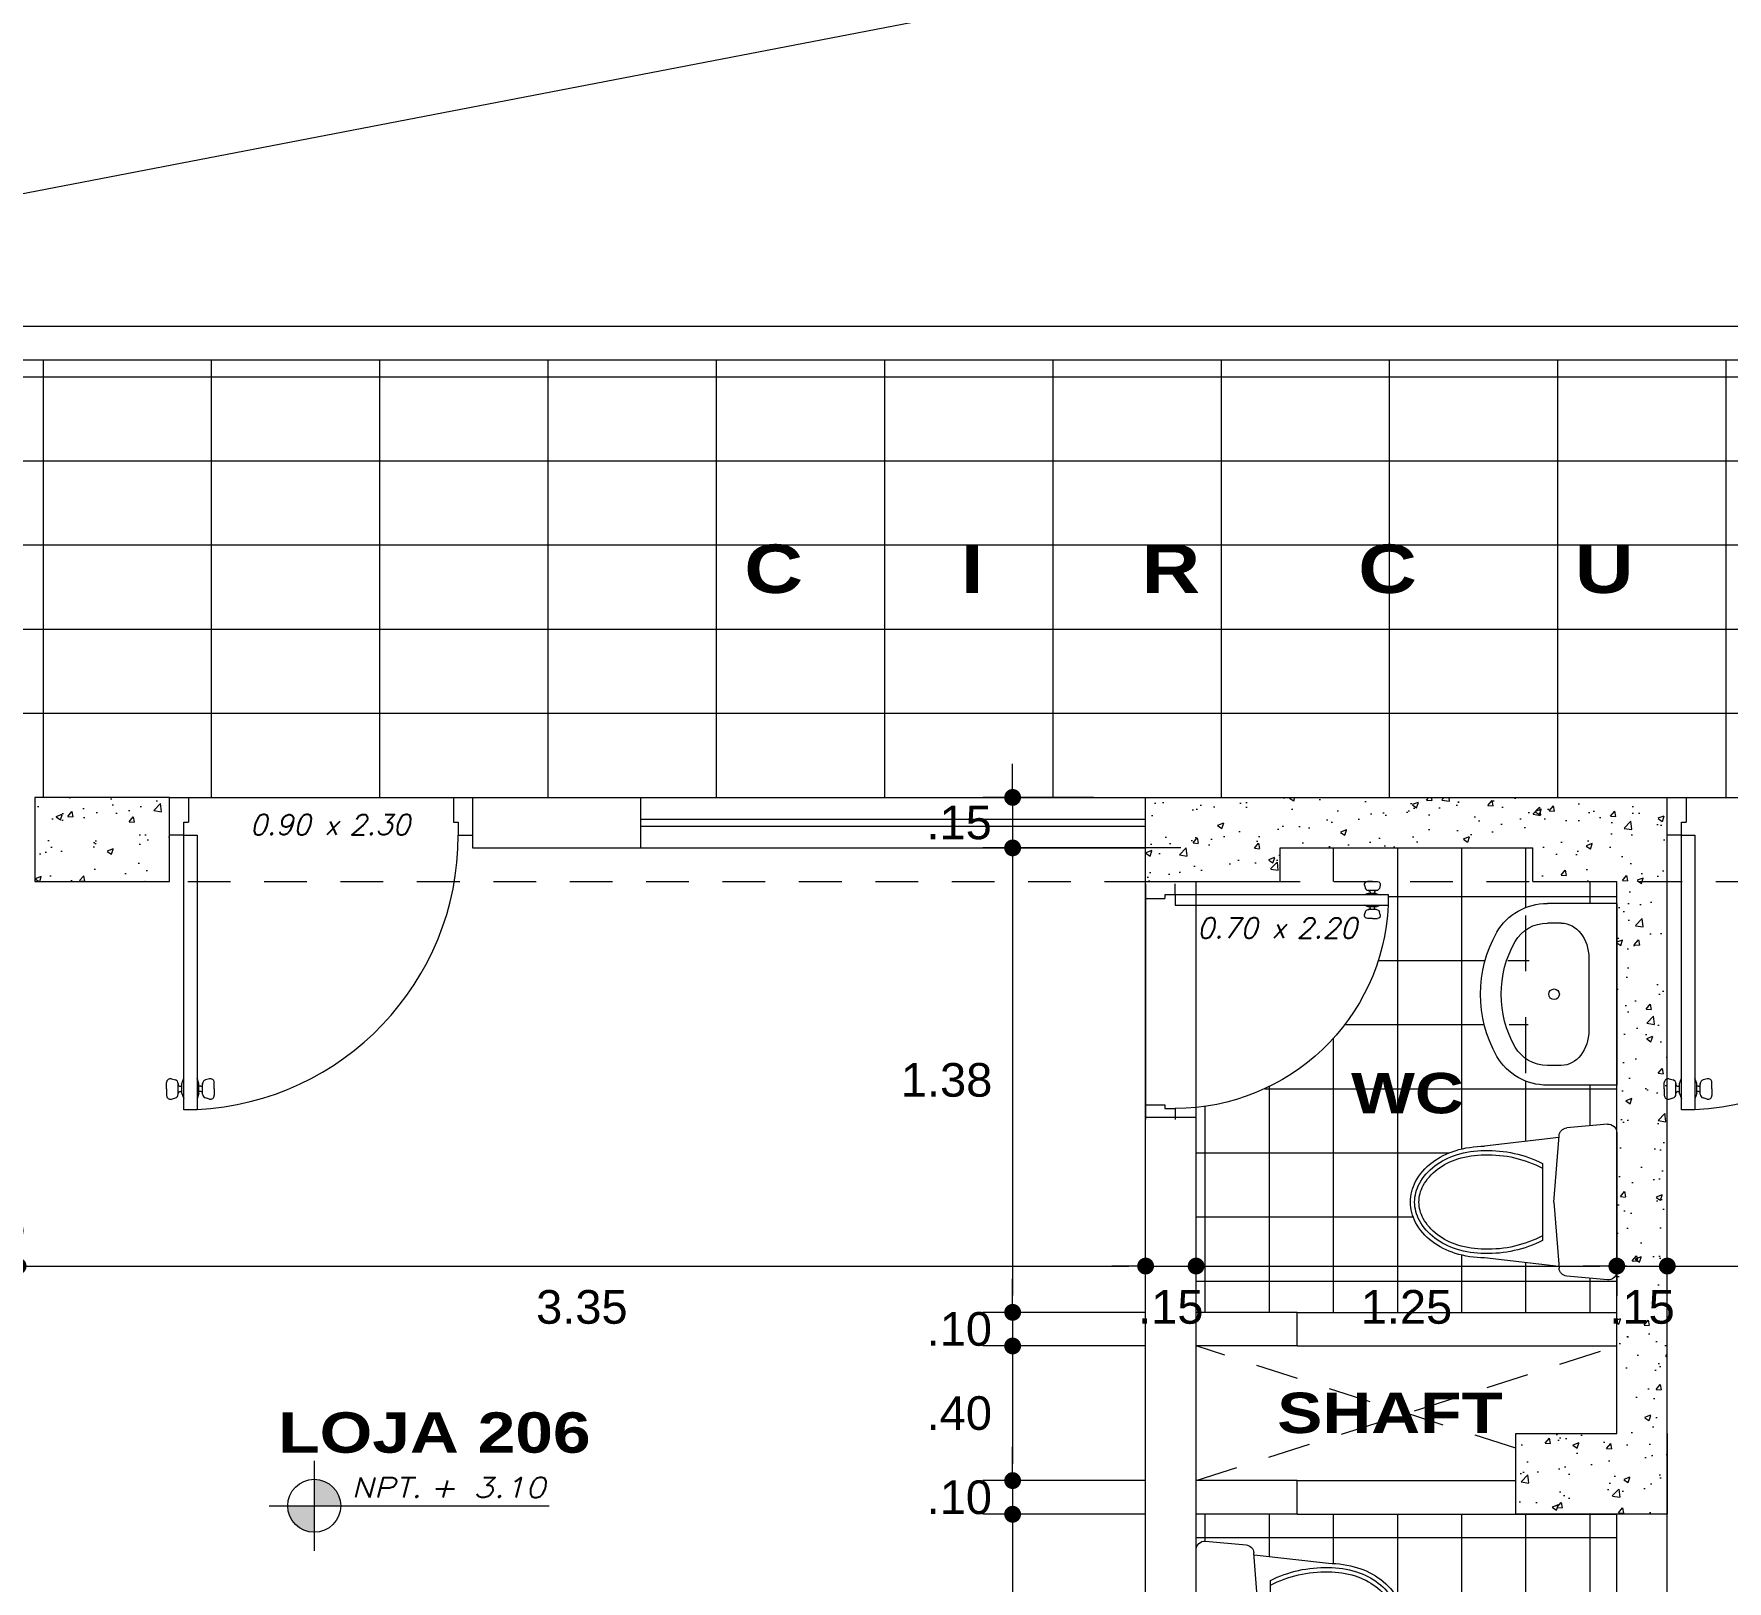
# Model space of a CAD drawing. Header units: millimetres. Extents: x 2178 to 2304, y 1220 to 1359.
# Drawn here: x 2196.04 to 2201.07, y 1285.69 to 1290.29 of the extents above; entities that cross this region are included whole.
import ezdxf
from ezdxf.enums import TextEntityAlignment as Align

# ---------------------------------------------------------------- set-up
doc = ezdxf.new("R2010")
doc.units = ezdxf.units.MM
doc.linetypes.add('HIDDEN', pattern=[9.524999999999999, 6.35, -3.175])
doc.layers.get('0').update_dxf_attribs({"lineweight": 0})
for name, color, linetype, lineweight in [('carpinteria', 12, 'Continuous', 5), ('COTAS', 40, 'Continuous', 20), ('Mobiliario', 52, 'Continuous', 5), ('pisos....', 8, 'Continuous', 5), ('PLUMA 1', 46, 'Continuous', 13), ('PLUMA 2', 94, 'Continuous', 15), ('PLUMA 7', 10, 'Continuous', 0), ('PLUMA4', 160, 'Continuous', 40), ('PROY', 13, 'HIDDEN', 13), ('TEXTO', 5, 'Continuous', 18), ('TEXTOS', 42, 'Continuous', 13)]:
    doc.layers.add(name, color=color, linetype=linetype, lineweight=lineweight)
doc.styles.add('ARIAL', font='arial.ttf')
doc.styles.add('ARIAL-N', font='arialbd.ttf')
doc.styles.add('SIMPLEX', font='simplex.shx', dxfattribs={"width": 1.2, "oblique": 15})
doc.dimstyles.new('RPM 50', dxfattribs={"dimtxt": 0.1, "dimasz": 0.05, "dimexe": 0.08849999999999973, "dimexo": 0.1535, "dimgap": 0.07099999999999997, "dimtad": 2, "dimtih": 1, "dimtoh": 1, "dimzin": 4, "dimdsep": 46, "dimtxsty": 'ARIAL', "dimblk": 'DOT', "dimcen": 0.4, "dimdle": 0.25, "dimclrd": 8, "dimclre": 8, "dimclrt": 9, "dimadec": 0, "dimazin": 0, "dimtfac": 1, "dimtix": 1, "dimtmove": 0, "dimatfit": 3, "dimldrblk": 'DOT', "dimfxl": 0, "dimlwd": 0, "dimlwe": 0, "dimarcsym": 0})
pattern_1 = [(0, (1020.136031399712, -473.2546719146419), (0, 0.1905), []), (90, (1020.136031399712, -473.2546719146419), (-0.1905, 1.166437552015814e-17), [])]

# ---------------------------------------------------------------- blocks, each defined once
blk = doc.blocks.new('N')
at = {"linetype": 'Continuous'}
h = blk.add_hatch(color=256, dxfattribs=at)
h.paths.add_polyline_path([(0, 0.1000000000000085), (0, 0), (0.1000000000000014, 0, 0.4142135623730981)])
h.paths.add_polyline_path([(-0.1000000000000014, 0, 0.4142135623730981), (0, -0.1000000000000085), (0, 0)])
for points in [[(0, 0.1700000000000017), (0, -0.1700000000000017)], [(-0.1700000000000017, 0), (0.8870854846603891, 0)]]:
    blk.add_lwpolyline(points)
blk.add_circle((0, 0), 0.1)
at = {"color": 64, "style": 'SIMPLEX', "oblique": 15, "width": 1.2}
blk.add_text('NPT.', height=0.075, dxfattribs=at).set_placement((0.1397908554024241, 0.03140925992012455))
at = {"color": 64, "style": 'SIMPLEX', "oblique": 15, "width": 1.062312430358449}
blk.add_attdef('NIV', text='', height=0.075, dxfattribs=at).set_placement((0.434891932751043, 0.03140925992012455), (0.8749927967566862, 0.03140925992012455), align=Align.FIT)
blk = doc.blocks.new('puerta de 0.80')
for p, q in [((0, 0.7578726278069325), (0, 0.8078726278070008)), ((0, 0.05787262780700075), (0, 0.8078726278070008)), ((0.1000000000000227, 0.770372627806978), (0.1000000000000227, 0.8078726278070008)), ((0.06500000000005457, 0.7578726278069325), (0.06500000000005457, 0.770372627806978)), ((0.06500000000005457, 0.770372627806978), (0.1000000000000227, 0.770372627806978)), ((0, 0.7578726278069325), (0.06500000000005457, 0.7578726278069325)), ((0.743372223558481, 0.1131570363396577), (0.7462233707656196, 0.1025164101029077)), ((0.7699992280930701, 0.1257452267906274), (0.753031481821381, 0.1257452267906274)), ((0.7820575276252839, 0.09510460055400927), (0.7558826290285197, 0.09510460055400927)), ((0.7558826290285197, 0.09510460055400927), (0.7579409285608563, 0.09510460055400927)), ((0.762940928560738, 0.09010460055401381), (0.762940928560738, 0.08545825626470105)), ((0.7699992280930701, 0.1257452267906274), (0.7869669743646455, 0.1257452267906274)), ((0.7770575276252885, 0.09010460055401381), (0.7770575276252885, 0.08545825626470105)), ((0.7841158271576205, 0.09510460055400927), (0.7820575276252839, 0.09510460055400927)), ((0.7966262326275455, 0.1131570363396577), (0.7937750854204069, 0.1025164101029077)), ((0, 0.007872627806932542), (0, 0.05787262780700075)), ((0, 0.05787262780700075), (0.06500000000005457, 0.05787262780700075)), ((0.06500000000005457, 0.04537262780695528), (0.06500000000005457, 0.05787262780700075)), ((0.1000000000000227, 0.04537262780695528), (0.06500000000005457, 0.04537262780695528)), ((0.1000000000000227, 0.08037262780703713), (0.8250000000000455, 0.08037262780703713)), ((0.1000000000000227, 0.04537262780695528), (0.1000000000000227, 0.08037262780703713)), ((0.8250000000000455, 0.04537262780695528), (0.1000000000000227, 0.04537262780695528)), ((0.1000000000000227, 0.04537262780695528), (0.1000000000000227, 0.007872627806932542)), ((0.7820575276252839, 0.08545825626470105), (0.7558826290285197, 0.08545825626470105)), ((0.8250000000000455, 0.04537262780695528), (0.7720000000000482, 0.04537262780695528)), ((0.8250000000000455, 0.08037262780703713), (0.8250000000000455, 0.04537262780695528)), ((0.743372223558481, 0.01258821927433473), (0.7462233707656196, 0.02322884551108473)), ((0.7699992280930701, 2.882325134123676e-08), (0.753031481821381, 2.882325134123676e-08)), ((0.7820575276252839, 0.04028699934929136), (0.7558826290285197, 0.04028699934929136)), ((0.7820575276252839, 0.03064065505998315), (0.7558826290285197, 0.03064065505998315)), ((0.7558826290285197, 0.03064065505998315), (0.7579409285608563, 0.03064065505998315)), ((0.762940928560738, 0.0356406550599786), (0.762940928560738, 0.04028699934929136)), ((0.7699992280930701, 2.882325134123676e-08), (0.7869669743646455, 2.882325134123676e-08)), ((0.7770575276252885, 0.0356406550599786), (0.7770575276252885, 0.04028699934929136)), ((0.7841158271576205, 0.03064065505998315), (0.7820575276252839, 0.03064065505998315)), ((0.7966262326275455, 0.01258821927433473), (0.7937750854204069, 0.02322884551108473))]:
    blk.add_line(p, q)
at = {"linetype": 'Continuous', "lineweight": 0}
for p, q in [((0.7558826290285197, 0.08545825626470105), (0.7419099796773025, 0.08037262780692345)), ((0.7558826290285197, 0.04028699934929136), (0.7419099796773025, 0.04537262780695528)), ((0.7820575276252839, 0.08545825626470105), (0.796030176976501, 0.08037262780692345)), ((0.7820575276252839, 0.04028699934929136), (0.796030176976501, 0.04537262780695528))]:
    blk.add_line(p, q, dxfattribs=at)
for centre, radius, start, end in [((0.1000000000000227, 0.04537262780695528), 0.725, 2.767078666097358, 90), ((0.753031481821381, 0.1157452267906365), 0.01, 90, 195.0000000000087), ((0.7558826290285197, 0.1051046005540002), 0.01, 195.0000000001698, 270), ((0.7579409285607426, 0.09010460055401381), 0.005, 0, 90), ((0.7820575276252839, 0.09010460055401381), 0.005, 90, 180), ((0.7841158271575068, 0.1051046005540002), 0.01, 270, 344.9999999998302), ((0.7869669743646455, 0.1157452267906365), 0.01, 344.9999999999912, 90), ((0.753031481821381, 0.01000002882324225), 0.01, 164.9999999999913, 270), ((0.7558826290285197, 0.02064065505999224), 0.01, 90, 164.9999999998302), ((0.7579409285607426, 0.0356406550599786), 0.005, 270, 0), ((0.7820575276252839, 0.0356406550599786), 0.005, 180, 270), ((0.7841158271575068, 0.02064065505999224), 0.01, 15.00000000016984, 90), ((0.7869669743646455, 0.01000002882324225), 0.01, 270, 15.00000000000872)]:
    blk.add_arc(centre, radius, start, end)
blk = doc.blocks.new('P')
at = {"style": 'SIMPLEX', "oblique": 15}
blk.add_text('x', height=0.06, dxfattribs=at).set_placement((-0.01697368369676155, 0.0255492955629677))
blk.add_attdef('L', text='', height=0.06, dxfattribs=at).set_placement((-0.057659880294743, 0.02554929556297481), align=Align.RIGHT)
blk.add_attdef('H', (0.05806964743619147, 0.02554929556297481), '', height=0.06, dxfattribs=at)
blk = doc.blocks.new('A$C17BD6781')
at = {"layer": 'Mobiliario', "linetype": 'Continuous'}
for p, q in [((0.0470258381902795, 0.2024778968581415), (0.07702583819028064, 0.4624778968581325)), ((0.4970258381902681, 0.2024778968581415), (0.467025838190267, 0.4624778968581325)), ((0.1371245447934086, 0.2600000207519599), (0.406927131587139, 0.2600000207519599)), ((0.2720258381902738, 0.2200000207519395), (0.04046188830088226, 0.2019667219995256)), ((0.2720258381902738, 0.2200000207519395), (0.5035897880796654, 0.2019667219995256)), ((2.658856601556181e-08, 0.03271609313324575), (0.01291432294007677, 0.1747733529997788)), ((0.5440516497919816, 0.03271609313324575), (0.5311373534404709, 0.1747733529997788)), ((0.0298768227825974, 2.075196903206233e-08), (0.5141748535979502, 2.075196903206233e-08))]:
    blk.add_line(p, q, dxfattribs=at)
for points in [[(0.467025838190267, 0.4624778968581325, 0.07568148098942781), (0.4514763274974598, 0.564619449634364, 0.08594715031423093), (0.409911660521658, 0.6457161817953931, 0.1060218382171382), (0.3436150782673906, 0.7032144903049868, 0.1264657149685374), (0.2720258381902738, 0.7216159645624032, 0.1264657149685252), (0.2004365981131571, 0.7032144903049868, 0.1060218382171112), (0.1341400158588897, 0.6457161817953931, 0.08594715031425326), (0.09257534888308783, 0.564619449634364, 0.07568148098944026), (0.07702583819028064, 0.4624778968581325, 0.07568148098943636)], [(0.4520258381902806, 0.4624778968581325, 0.0756814809893859), (0.4371558434836231, 0.5601558482174767, 0.08594715031428633), (0.3979260275471859, 0.6366970575473658, 0.1060218382171535), (0.3363817185640983, 0.6900737708649274, 0.1264657149685132), (0.2720258381902738, 0.7066159645624168, 0.1264657149686313), (0.2076699578163925, 0.6900737708648705, 0.1060218382170392), (0.1461256488333618, 0.6366970575473658, 0.08594715031415015), (0.1068958328969813, 0.5601558482175903, 0.07568148098951734), (0.092025838190267, 0.4624778968581325, 0.07568148098951734)], [(0.4370258381902659, 0.4624778968581325, 0.07568148098938046), (0.422835359469758, 0.5556922468005894, 0.08594715031429338), (0.3859403945727138, 0.6276779332993385, 0.1060218382171472), (0.3291483588608344, 0.6769330514248111, 0.1264657149685263), (0.2720258381902738, 0.6916159645624305, 0.1264657149686292), (0.2149033175196564, 0.6769330514248111, 0.1060218382170225), (0.1581112818078338, 0.6276779332993385, 0.08594715031417827), (0.1212163169108464, 0.5556922468007031, 0.07568148098950629), (0.1070258381902818, 0.4624778968581325, 0.07568148098950629)]]:
    blk.add_lwpolyline(points, format="xyb", dxfattribs=at)
for centre, radius, start, end in [((0.5137349313203856, 0.4501454030077241), 0.4218893808016409, 178.3249151335759, 206.7885795011672), ((0.5137349313203856, 0.4501454030077241), 0.4068893808016409, 178.3249151335759, 207.8601275501853), ((0.03031674506016202, 0.4501454030077241), 0.4068893808016409, 332.1398724498131, 1.675084866424104), ((0.03031674506016202, 0.4501454030077241), 0.4218893808016409, 333.2114204988328, 1.675084866424104), ((0.04279111913410816, 0.1720572806184748), 0.03, 94.45298473469602, 174.8055710922652), ((0.5012605572464395, 0.1720572806184748), 0.03, 5.194428907734862, 85.54701526530398), ((0.0298768227825974, 0.03000002075194175), 0.03, 174.8055710922652, 270), ((0.5141748535979502, 0.03000002075194175), 0.03, 270, 5.194428907734862)]:
    blk.add_arc(centre, radius, start, end, dxfattribs=at)
blk = doc.blocks.new('LAVATORIO')
at = {"layer": 'PLUMA 1', "linetype": 'Continuous', "lineweight": 20}
for p, q in [((-0.2999934783219942, 0.2071363636785648), (-0.2999934783219942, -0.02195454545901754)), ((-0.2999934783219942, 0.2071363636785648), (0.2999934783219942, 0.2071363636785648)), ((0.2999934783219942, 0.2071363636785648), (0.2999934783219942, -0.02195454545901754)), ((-0.1188260869807323, 0.1148181818415779), (0.1188260869807323, 0.1148181818415779)), ((-0.234782608743501, 0.02386363636850319), (-0.234782608743501, -0.02195454545901754)), ((0.234782608743501, 0.02386363636850319), (0.234782608743501, -0.02195454545901754))]:
    blk.add_line(p, q, dxfattribs=at)
blk.add_circle((0, 0), 0.01750000000356522, dxfattribs=at)
at = {"layer": 'PLUMA 1', "linetype": 'Continuous', "lineweight": 20, "extrusion": (0, 0, -1)}
for centre, major_axis, ratio, start_param, end_param in [((-0.1188260869807323, 0.02386363636850319), (0.1159565217627687, 2.11200665065676e-14), 0.7846746081733931, 3.141592653590338, 4.712388980384833), ((0.1188260869807323, 0.02386363636850319), (-0.1159565217627687, 9.952126509930016e-14), 0.7846746081733929, 1.570796326794223, 3.1415926535887), ((-0.1188521754517069, -0.02195454545901754), (2.795176774598603e-13, 0.1893818215381344), 0.9565217391304283, 3.638567482427635, 4.712388980383277), ((-0.1188521754517069, -0.02195454545901754), (-1.25662522260505e-12, 0.1212000033427651), 0.9565217391302343, 3.638567482442401, 4.712388980394607), ((0.1188521754517069, -0.02195454545901754), (1.256475748923904e-12, 0.1212000033427651), 0.9565217391302343, 1.57079632678498, 2.644617824737187), ((0.1188521754517069, -0.02195454545901754), (-2.791350386132135e-13, 0.1893818215381344), 0.9565217391304283, 1.570796326796306, 2.64461782475195), ((0, 0.2071363636785648), (-2.207522384136759e-16, 0.3818181859691521), 0.9565217391303741, 2.64461781258921, 3.638567494590378), ((0, 0.2071363636785648), (1.873049312265182e-16, 0.4500000041648561), 0.9565217391303545, 2.644617814432515, 3.638567492747071)]:
    blk.add_ellipse(centre, major_axis=major_axis, ratio=ratio, start_param=start_param, end_param=end_param, dxfattribs=at)
blk = doc.blocks.new('_DOT')
at = {"color": 0, "linetype": 'ByBlock'}
blk.add_line((-0.5, 0), (-1, 0), dxfattribs=at)
at = {"color": 0, "linetype": 'ByBlock', "const_width": 0.5}
blk.add_lwpolyline([(-0.25, 0, 1), (0.25, 0, 1)], format="xyb", close=True, dxfattribs=at)
blk = doc.blocks.new('*D309')
at = {"color": 8, "lineweight": 0}
for p, q in [((2198.94912423479, 1288.071513211599), (2198.94912423479, 1288.121513211599)), ((2199.190748934217, 1288.021513211599), (2198.860624234791, 1288.021513211599)), ((2198.94912423479, 1288.021513211599), (2198.94912423479, 1287.871513211599)), ((2199.44912423479, 1287.871513211599), (2198.860624234791, 1287.871513211599)), ((2198.94912423479, 1287.821513211599), (2198.94912423479, 1287.771513211599))]:
    blk.add_line(p, q, dxfattribs=at)
at = {"layer": 'Defpoints', "color": 0}
for p in [(2199.344248934217, 1288.021513211599), (2198.94912423479, 1287.871513211599), (2199.744248934217, 1287.871513211599)]:
    blk.add_point(p, dxfattribs=at)
at = {"color": 8, "lineweight": 0, "xscale": 0.05, "yscale": 0.05, "zscale": 0.05}
for p, rotation in [((2198.94912423479, 1288.021513211599), 270), ((2198.94912423479, 1287.871513211599), 90)]:
    blk.add_blockref('_DOT', p, dxfattribs=dict(at, rotation=rotation))
at = {"color": 9, "insert": (2198.790163798228, 1287.946513211598), "char_height": 0.1, "attachment_point": 5, "style": 'ARIAL'}
blk.add_mtext('.15', dxfattribs=at)
blk = doc.blocks.new('*D310')
at = {"color": 8, "lineweight": 0}
for p, q in [((2199.44912423479, 1287.871513211599), (2198.860624234791, 1287.871513211599)), ((2198.94912423479, 1287.821513211599), (2198.94912423479, 1286.541513211599)), ((2199.340748934218, 1286.491513211599), (2198.860624234791, 1286.491513211599))]:
    blk.add_line(p, q, dxfattribs=at)
at = {"layer": 'Defpoints', "color": 0}
for p in [(2199.744248934217, 1287.871513211599), (2198.94912423479, 1286.491513211599), (2199.494248934217, 1286.491513211599)]:
    blk.add_point(p, dxfattribs=at)
at = {"color": 8, "lineweight": 0, "xscale": 0.05, "yscale": 0.05, "zscale": 0.05}
for p, rotation in [((2198.94912423479, 1287.871513211599), 90), ((2198.94912423479, 1286.491513211599), 270)]:
    blk.add_blockref('_DOT', p, dxfattribs=dict(at, rotation=rotation))
at = {"color": 9, "insert": (2198.752851383495, 1287.181513211598), "char_height": 0.1, "attachment_point": 5, "style": 'ARIAL'}
blk.add_mtext('1.38', dxfattribs=at)
blk = doc.blocks.new('*D311')
at = {"color": 8, "lineweight": 0}
for p, q in [((2198.94912423479, 1286.541513211599), (2198.94912423479, 1286.591513211599)), ((2199.340748934218, 1286.491513211599), (2198.860624234791, 1286.491513211599)), ((2198.94912423479, 1286.491513211599), (2198.94912423479, 1286.391513211599)), ((2199.340748934218, 1286.391513211599), (2198.860624234791, 1286.391513211599)), ((2198.94912423479, 1286.341513211599), (2198.94912423479, 1286.291513211599))]:
    blk.add_line(p, q, dxfattribs=at)
at = {"layer": 'Defpoints', "color": 0}
for p in [(2199.494248934217, 1286.491513211599), (2198.94912423479, 1286.391513211599), (2199.494248934217, 1286.391513211599)]:
    blk.add_point(p, dxfattribs=at)
at = {"color": 8, "lineweight": 0, "xscale": 0.05, "yscale": 0.05, "zscale": 0.05}
for p, rotation in [((2198.94912423479, 1286.491513211599), 270), ((2198.94912423479, 1286.391513211599), 90)]:
    blk.add_blockref('_DOT', p, dxfattribs=dict(at, rotation=rotation))
at = {"color": 9, "insert": (2198.79070950082, 1286.441513211598), "char_height": 0.1, "attachment_point": 5, "style": 'ARIAL'}
blk.add_mtext('.10', dxfattribs=at)
blk = doc.blocks.new('*D312')
at = {"color": 8, "lineweight": 0}
for p, q in [((2199.340748934218, 1286.391513211599), (2198.860624234791, 1286.391513211599)), ((2198.94912423479, 1286.341513211599), (2198.94912423479, 1286.041513211599)), ((2199.340748934218, 1285.991513211599), (2198.860624234791, 1285.991513211599))]:
    blk.add_line(p, q, dxfattribs=at)
at = {"layer": 'Defpoints', "color": 0}
for p in [(2199.494248934217, 1286.391513211599), (2198.94912423479, 1285.991513211599), (2199.494248934217, 1285.991513211599)]:
    blk.add_point(p, dxfattribs=at)
at = {"color": 8, "lineweight": 0, "xscale": 0.05, "yscale": 0.05, "zscale": 0.05}
for p, rotation in [((2198.94912423479, 1286.391513211599), 90), ((2198.94912423479, 1285.991513211599), 270)]:
    blk.add_blockref('_DOT', p, dxfattribs=dict(at, rotation=rotation))
at = {"color": 9, "insert": (2198.79070950082, 1286.191513211598), "char_height": 0.1, "attachment_point": 5, "style": 'ARIAL'}
blk.add_mtext('.40', dxfattribs=at)
blk = doc.blocks.new('*D313')
at = {"color": 8, "lineweight": 0}
for p, q in [((2198.94912423479, 1286.041513211599), (2198.94912423479, 1286.091513211599)), ((2199.340748934218, 1285.991513211599), (2198.860624234791, 1285.991513211599)), ((2198.94912423479, 1285.991513211599), (2198.94912423479, 1285.891513211599)), ((2199.340748934218, 1285.891513211599), (2198.860624234791, 1285.891513211599)), ((2198.94912423479, 1285.841513211599), (2198.94912423479, 1285.791513211599))]:
    blk.add_line(p, q, dxfattribs=at)
at = {"layer": 'Defpoints', "color": 0}
for p in [(2199.494248934217, 1285.991513211599), (2198.94912423479, 1285.891513211599), (2199.494248934217, 1285.891513211599)]:
    blk.add_point(p, dxfattribs=at)
at = {"color": 8, "lineweight": 0, "xscale": 0.05, "yscale": 0.05, "zscale": 0.05}
for p, rotation in [((2198.94912423479, 1285.991513211599), 270), ((2198.94912423479, 1285.891513211599), 90)]:
    blk.add_blockref('_DOT', p, dxfattribs=dict(at, rotation=rotation))
at = {"color": 9, "insert": (2198.79070950082, 1285.941513211598), "char_height": 0.1, "attachment_point": 5, "style": 'ARIAL'}
blk.add_mtext('.10', dxfattribs=at)
blk = doc.blocks.new('*D314')
at = {"color": 8, "lineweight": 0}
for p, q in [((2199.340748934218, 1285.891513211599), (2198.860624234791, 1285.891513211599)), ((2198.94912423479, 1285.841513211599), (2198.94912423479, 1284.561513211599)), ((2199.340748934218, 1284.511513211599), (2198.860624234791, 1284.511513211599))]:
    blk.add_line(p, q, dxfattribs=at)
at = {"layer": 'Defpoints', "color": 0}
for p in [(2199.494248934217, 1285.891513211599), (2198.94912423479, 1284.511513211599), (2199.494248934217, 1284.511513211599)]:
    blk.add_point(p, dxfattribs=at)
at = {"color": 8, "lineweight": 0, "xscale": 0.05, "yscale": 0.05, "zscale": 0.05}
for p, rotation in [((2198.94912423479, 1285.891513211599), 90), ((2198.94912423479, 1284.511513211599), 270)]:
    blk.add_blockref('_DOT', p, dxfattribs=dict(at, rotation=rotation))
at = {"color": 9, "insert": (2198.752851383495, 1285.201513211598), "char_height": 0.1, "attachment_point": 5, "style": 'ARIAL'}
blk.add_mtext('1.38', dxfattribs=at)
blk = doc.blocks.new('*D403')
at = {"color": 8, "lineweight": 0}
for p, q in [((2195.994248934216, 1287.129013211598), (2195.994248934216, 1286.540513211598)), ((2195.844248934216, 1286.629013211598), (2195.844248934216, 1286.717513211598)), ((2195.794248934216, 1286.629013211598), (2195.744248934216, 1286.629013211598)), ((2195.844248934216, 1286.629013211598), (2195.994248934216, 1286.629013211598)), ((2196.044248934216, 1286.629013211598), (2196.094248934216, 1286.629013211598))]:
    blk.add_line(p, q, dxfattribs=at)
at = {"layer": 'Defpoints', "color": 0}
for p in [(2195.994248934216, 1287.621513211598), (2195.994248934216, 1286.629013211598), (2195.844248934216, 1286.620980102066)]:
    blk.add_point(p, dxfattribs=at)
at = {"color": 8, "lineweight": 0, "xscale": 0.05, "yscale": 0.05, "zscale": 0.05}
blk.add_blockref('_DOT', (2195.844248934216, 1286.629013211598), dxfattribs=at)
at = {"color": 8, "lineweight": 0, "xscale": 0.05, "yscale": 0.05, "zscale": 0.05, "rotation": 180}
blk.add_blockref('_DOT', (2195.994248934216, 1286.629013211598), dxfattribs=at)
at = {"color": 9, "insert": (2195.919248934216, 1286.75107051037), "char_height": 0.1, "attachment_point": 5, "style": 'ARIAL'}
blk.add_mtext('.15', dxfattribs=at)
blk = doc.blocks.new('*D404')
at = {"color": 8, "lineweight": 0}
for p, q in [((2195.994248934216, 1287.129013211598), (2195.994248934216, 1286.540513211598)), ((2199.344248934216, 1286.629013211598), (2199.344248934216, 1286.717513211598)), ((2196.044248934216, 1286.629013211598), (2199.294248934216, 1286.629013211598))]:
    blk.add_line(p, q, dxfattribs=at)
at = {"layer": 'Defpoints', "color": 0}
for p in [(2195.994248934216, 1287.621513211598), (2199.344248934216, 1286.629013211598), (2199.344248934216, 1286.629013211598)]:
    blk.add_point(p, dxfattribs=at)
at = {"color": 8, "lineweight": 0, "xscale": 0.05, "yscale": 0.05, "zscale": 0.05, "rotation": 180}
blk.add_blockref('_DOT', (2195.994248934216, 1286.629013211598), dxfattribs=at)
at = {"color": 8, "lineweight": 0, "xscale": 0.05, "yscale": 0.05, "zscale": 0.05}
blk.add_blockref('_DOT', (2199.344248934216, 1286.629013211598), dxfattribs=at)
at = {"color": 9, "insert": (2197.669248934216, 1286.506921806414), "char_height": 0.1, "attachment_point": 5, "style": 'ARIAL'}
blk.add_mtext('3.35', dxfattribs=at)
blk = doc.blocks.new('*D405')
at = {"color": 8, "lineweight": 0}
for p, q in [((2199.344248934216, 1286.629013211598), (2199.344248934216, 1286.717513211598)), ((2199.494248934217, 1286.629013211598), (2199.494248934217, 1286.717513211598)), ((2199.294248934216, 1286.629013211598), (2199.244248934216, 1286.629013211598)), ((2199.344248934216, 1286.629013211598), (2199.494248934217, 1286.629013211598)), ((2199.544248934217, 1286.629013211598), (2199.594248934216, 1286.629013211598))]:
    blk.add_line(p, q, dxfattribs=at)
at = {"layer": 'Defpoints', "color": 0}
for p in [(2199.344248934216, 1286.629013211598), (2199.494248934217, 1286.629013211598), (2199.494248934217, 1286.629013211598)]:
    blk.add_point(p, dxfattribs=at)
at = {"color": 8, "lineweight": 0, "xscale": 0.05, "yscale": 0.05, "zscale": 0.05}
blk.add_blockref('_DOT', (2199.344248934216, 1286.629013211598), dxfattribs=at)
at = {"color": 8, "lineweight": 0, "xscale": 0.05, "yscale": 0.05, "zscale": 0.05, "rotation": 180}
blk.add_blockref('_DOT', (2199.494248934217, 1286.629013211598), dxfattribs=at)
at = {"color": 9, "insert": (2199.419248934216, 1286.506955912826), "char_height": 0.1, "attachment_point": 5, "style": 'ARIAL'}
blk.add_mtext('.15', dxfattribs=at)
blk = doc.blocks.new('*D406')
at = {"color": 8, "lineweight": 0}
for p, q in [((2200.744248934216, 1287.013103161188), (2200.744248934216, 1286.540513211598)), ((2199.494248934217, 1286.629013211598), (2199.494248934217, 1286.717513211598)), ((2199.544248934217, 1286.629013211598), (2200.694248934216, 1286.629013211598))]:
    blk.add_line(p, q, dxfattribs=at)
at = {"layer": 'Defpoints', "color": 0}
for p in [(2200.744248934216, 1287.166603161188), (2199.494248934217, 1286.629013211598), (2200.744248934216, 1286.629013211598)]:
    blk.add_point(p, dxfattribs=at)
at = {"color": 8, "lineweight": 0, "xscale": 0.05, "yscale": 0.05, "zscale": 0.05, "rotation": 180}
blk.add_blockref('_DOT', (2199.494248934217, 1286.629013211598), dxfattribs=at)
at = {"color": 8, "lineweight": 0, "xscale": 0.05, "yscale": 0.05, "zscale": 0.05}
blk.add_blockref('_DOT', (2200.744248934216, 1286.629013211598), dxfattribs=at)
at = {"color": 9, "insert": (2200.119248934217, 1286.506955912826), "char_height": 0.1, "attachment_point": 5, "style": 'ARIAL'}
blk.add_mtext('1.25', dxfattribs=at)
blk = doc.blocks.new('*D407')
at = {"color": 8, "lineweight": 0}
for p, q in [((2200.744248934217, 1287.013103161188), (2200.744248934217, 1286.540513211598)), ((2200.894248934217, 1286.629013211598), (2200.894248934217, 1286.717513211598)), ((2200.694248934216, 1286.629013211598), (2200.644248934217, 1286.629013211598)), ((2200.744248934217, 1286.629013211598), (2200.894248934217, 1286.629013211598)), ((2200.944248934217, 1286.629013211598), (2200.994248934217, 1286.629013211598))]:
    blk.add_line(p, q, dxfattribs=at)
at = {"layer": 'Defpoints', "color": 0}
for p in [(2200.744248934217, 1287.166603161188), (2200.894248934217, 1286.629013211598), (2200.894248934217, 1286.521324607845)]:
    blk.add_point(p, dxfattribs=at)
at = {"color": 8, "lineweight": 0, "xscale": 0.05, "yscale": 0.05, "zscale": 0.05}
blk.add_blockref('_DOT', (2200.744248934217, 1286.629013211598), dxfattribs=at)
at = {"color": 8, "lineweight": 0, "xscale": 0.05, "yscale": 0.05, "zscale": 0.05, "rotation": 180}
blk.add_blockref('_DOT', (2200.894248934217, 1286.629013211598), dxfattribs=at)
at = {"color": 9, "insert": (2200.819248934216, 1286.506955912826), "char_height": 0.1, "attachment_point": 5, "style": 'ARIAL'}
blk.add_mtext('.15', dxfattribs=at)
blk = doc.blocks.new('*D408')
at = {"color": 8, "lineweight": 0}
for p, q in [((2200.894248934216, 1286.629013211598), (2200.894248934216, 1286.717513211598)), ((2205.944248934216, 1286.629013211598), (2205.944248934216, 1286.717513211598)), ((2200.944248934216, 1286.629013211598), (2205.894248934216, 1286.629013211598))]:
    blk.add_line(p, q, dxfattribs=at)
at = {"layer": 'Defpoints', "color": 0}
for p in [(2205.944248934216, 1286.629013211598), (2205.944248934216, 1286.629013211598), (2200.894248934216, 1286.521324607845)]:
    blk.add_point(p, dxfattribs=at)
at = {"color": 8, "lineweight": 0, "xscale": 0.05, "yscale": 0.05, "zscale": 0.05, "rotation": 180}
blk.add_blockref('_DOT', (2200.894248934216, 1286.629013211598), dxfattribs=at)
at = {"color": 8, "lineweight": 0, "xscale": 0.05, "yscale": 0.05, "zscale": 0.05}
blk.add_blockref('_DOT', (2205.944248934216, 1286.629013211598), dxfattribs=at)
at = {"color": 9, "insert": (2203.419248934216, 1286.75107051037), "char_height": 0.1, "attachment_point": 5, "style": 'ARIAL'}
blk.add_mtext('5.05', dxfattribs=at)

msp = doc.modelspace()

# ---------------------------------------------------------------- hatches: boundary and pattern name
h = msp.add_hatch()
h.set_pattern_fill('AR-CONC', color=256, scale=0.001)
h.set_pattern_definition([(49.99999999999999, (1027.011031399713, -482.9046719146418), (0.182184668996004, -0.01593908553890309), [0.01905, -0.20955]), (355, (1027.011031399713, -482.9046719146418), (-0.03524342142496934, 0.1910568452390352), [0.01524, -0.16764058417]), (100.4514447, (1027.026213406713, -482.9060001681419), (0.1469412470903533, 0.1751177519121951), [0.01619000879999998, -0.1780902445999998]), (46.18420000000001, (1027.011031399713, -482.8538719146418), (0.2710790408921299, -0.04204232793272715), [0.028575, -0.314325]), (96.63555760999992, (1027.033621299713, -482.8573754146419), (0.237404134051503, 0.2474261245977215), [0.02428502314, -0.26713560816]), (351.1841511700001, (1027.011031399713, -482.8538719146418), (0.237404134064977, 0.2474261245855326), [0.02285996707, -0.25145973192]), (21, (1027.036431399713, -482.8665719146418), (0.1516143912691325, -0.1022651981870876), [0.01905, -0.20955]), (326.0000000000001, (1027.036431399713, -482.8665719146418), (0.06180202834764707, 0.1841879661223193), [0.01524, -0.16764]), (71.45144499999999, (1027.049065932313, -482.8750940145417), (0.2134164192787162, 0.08192276888590524), [0.0161900088, -0.1780899376]), (37.50000000000001, (1027.011031399713, -482.9046719146418), (0.003088603250591816, 0.0845550388731531), [0, -0.165608, 0, -0.17018, 0, -0.168275]), (7.499999999999999, (1027.011031399713, -482.9046719146418), (0.06681966251030574, 0.1001805748181195), [0, -0.09702799999999999, 0, -0.161798, 0, -0.06413500000000001]), (327.5, (1026.954389399713, -482.9046719146418), (0.1355905951668714, -0.005728743992673458), [0, -0.0635, 0, -0.19812, 0, -0.26289]), (317.5, (1026.928989399713, -482.9046719146418), (0.148129181386018, 0.02542649103333302), [0, -0.08255, 0, -0.131572, 0, -0.18669])])
h.paths.add_polyline_path([(2196.044248934216, 1287.771513211598), (2196.444248934216, 1287.771513211598), (2196.444248934216, 1288.021513211598), (2196.044248934216, 1288.021513211598)])
h = msp.add_hatch()
h.set_pattern_fill('AR-CONC', color=256, scale=0.001)
h.set_pattern_definition([(49.99999999999999, (1020.136031399712, -473.2546719146419), (0.182184668996004, -0.01593908553890309), [0.01905, -0.20955]), (355, (1020.136031399712, -473.2546719146419), (-0.03524342142496934, 0.1910568452390352), [0.01524, -0.16764058417]), (100.4514447, (1020.151213406712, -473.256000168142), (0.1469412470903533, 0.1751177519121951), [0.01619000879999999, -0.1780902445999999]), (46.18420000000001, (1020.136031399712, -473.2038719146419), (0.2710790408921299, -0.04204232793272715), [0.028575, -0.314325]), (96.63555760999992, (1020.158621299712, -473.207375414642), (0.237404134051503, 0.2474261245977215), [0.02428502314, -0.26713560816]), (351.1841511700001, (1020.136031399712, -473.2038719146419), (0.237404134064977, 0.2474261245855326), [0.02285996707, -0.25145973192]), (21, (1020.161431399712, -473.2165719146419), (0.1516143912691325, -0.1022651981870876), [0.01905, -0.20955]), (326.0000000000001, (1020.161431399712, -473.2165719146419), (0.06180202834764707, 0.1841879661223193), [0.01524, -0.16764]), (71.45144499999999, (1020.174065932312, -473.2250940145418), (0.2134164192787162, 0.08192276888590524), [0.0161900088, -0.1780899376]), (37.50000000000001, (1020.136031399712, -473.2546719146419), (0.003088603250591816, 0.0845550388731531), [0, -0.165608, 0, -0.17018, 0, -0.168275]), (7.499999999999999, (1020.136031399712, -473.2546719146419), (0.06681966251030574, 0.1001805748181195), [0, -0.09702799999999999, 0, -0.161798, 0, -0.06413500000000001]), (327.5, (1020.079389399712, -473.2546719146419), (0.1355905951668714, -0.005728743992673458), [0, -0.0635, 0, -0.19812, 0, -0.26289]), (317.5, (1020.053989399712, -473.2546719146419), (0.148129181386018, 0.02542649103333302), [0, -0.08255, 0, -0.131572, 0, -0.18669])])
h.paths.add_polyline_path([(2200.444248934216, 1286.131513211598), (2200.444248934216, 1285.891513211598), (2200.894248934216, 1285.891513211598), (2200.894248934216, 1288.021513211598), (2199.344248934216, 1288.021513211598), (2199.344248934216, 1287.771513211598), (2199.744248934217, 1287.771513211598), (2199.744248934217, 1287.871513211598), (2200.494248934216, 1287.871513211598), (2200.494248934216, 1287.771513211598), (2200.744248934216, 1287.771513211598), (2200.744248934216, 1286.131513211598)])
at = {"layer": 'pisos....'}
h = msp.add_hatch(dxfattribs=at)
h.set_pattern_fill('NET', color=256, scale=0.06)
h.set_pattern_definition(pattern_1)
edge = h.paths.add_edge_path()
edge.add_ellipse((2200.538067115992, 1287.329630333771), major_axis=(0.170443639384357, 2.499081723458499e-13), ratio=0.956521739130593, start_angle=208.4745602166176, end_angle=269.9999999999196, ccw=False)
edge.add_ellipse((2200.744248934216, 1287.436597291678), major_axis=(0.4050000037482276, 4.744386080289655e-16), ratio=0.9565217391312869, start_angle=151.5254391921268, end_angle=208.4745608078731, ccw=False)
edge.add_ellipse((2200.538067115992, 1287.543564249584), major_axis=(-0.1704436393843569, 2.49983864526988e-13), ratio=0.9565217391305934, start_angle=270.0000000000804, end_angle=331.52543978338247, ccw=False)
edge.add_line((2200.53794140633, 1287.706591422167), (2200.744248934217, 1287.706591422167))
edge.add_line((2200.744248934216, 1287.706591422167), (2200.744248934216, 1287.771513211598))
edge.add_line((2200.744248934216, 1287.771513211598), (2200.494248934216, 1287.771513211598))
edge.add_line((2200.494248934216, 1287.771513211598), (2200.032845036785, 1287.771513186378))
edge.add_arc((2200.032845036785, 1287.762763186378), 0.008749999999939015, -15.000000001035914, 90, ccw=False)
edge.add_line((2200.041296887765, 1287.760498519733), (2200.038802133959, 1287.751187971776))
edge.add_arc((2200.030350282979, 1287.753452638421), 0.00875000000001948, 270, 345.0000000004023, ccw=False)
edge.add_line((2200.030350282979, 1287.744702638421), (2200.028549270889, 1287.744702638421))
edge.add_arc((2200.028549270888, 1287.740327638421), 0.00437499999998181, 90, 180)
edge.add_line((2200.024174270889, 1287.740327638421), (2200.024174270889, 1287.736262087167))
edge.add_line((2200.024174270889, 1287.736262087167), (2200.028549270889, 1287.736262087167))
edge.add_line((2200.028549270888, 1287.736262087167), (2200.066123934216, 1287.731812162267))
edge.add_line((2200.066123934216, 1287.731812162267), (2200.066123934216, 1287.701187162267))
edge.add_line((2200.066123934216, 1287.701187162267), (2200.065384278874, 1287.701187162267))
edge.add_arc((2199.431748934217, 1287.731812162267), 0.6343750000001275, 275.65407666117903, 357.2329213338944, ccw=False)
edge.add_line((2199.494248934217, 1287.100523487709), (2199.494248934217, 1287.071513211598))
edge.add_line((2199.494248934217, 1287.071513211598), (2199.494248934217, 1286.491513211598))
edge.add_line((2199.494248934217, 1286.491513211598), (2199.794248934217, 1286.491513211598))
edge.add_line((2199.794248934216, 1286.491513211598), (2200.744248934216, 1286.491513211598))
edge.add_line((2200.744248934216, 1286.491513211598), (2200.744248934217, 1286.613508457388))
edge.add_arc((2200.718748934216, 1286.613508457388), 0.02549999999999673, -95.19442890754982, 0, ccw=False)
edge.add_line((2200.716440272692, 1286.588113180623), (2200.595691601806, 1286.599090332522))
edge.add_arc((2200.59800026333, 1286.624485609287), 0.0255000000000944, 184.4529847348701, 264.80557109245024, ccw=False)
edge.add_line((2200.572577238156, 1286.622505763079), (2200.572142739526, 1286.628085120485))
edge.add_line((2200.572142739526, 1286.628085120485), (2200.351142739526, 1286.653585120485))
edge.add_arc((2200.351142739526, 1286.945346117104), 0.2917609966197345, 252.6880842846832, 270, ccw=False)
edge.add_arc((2200.331863726492, 1286.883493641451), 0.2269735820391569, 233.0387361203023, 252.6880842846931, ccw=False)
edge.add_arc((2200.302338286524, 1286.844256895496), 0.1778688588609802, 208.8307546820017, 233.038736120291, ccw=False)
edge.add_arc((2200.257063328993, 1286.819335120485), 0.1261879470160389, 180.0000000001032, 208.8307546820445, ccw=False)
edge.add_arc((2200.257063328993, 1286.819335120485), 0.1261879470156083, 151.1692453185479, 179.9999999998968, ccw=False)
edge.add_arc((2200.302338286525, 1286.794413345473), 0.177868858861434, 126.9612638786393, 151.169245318531, ccw=False)
edge.add_arc((2200.331863726491, 1286.755176599519), 0.2269735820387949, 107.3119157158136, 126.9612638785843, ccw=False)
edge.add_arc((2200.351142739526, 1286.693324123865), 0.291760996619687, 90, 107.31191571585211, ccw=False)
edge.add_line((2200.351142739526, 1286.985085120485), (2200.572142739526, 1287.010585120485))
edge.add_line((2200.572142739526, 1287.010585120485), (2200.572577238156, 1287.016164477891))
edge.add_arc((2200.59800026333, 1287.014184631682), 0.0255000000000944, 95.19442890754982, 175.5470152651299, ccw=False)
edge.add_line((2200.595691601806, 1287.039579908447), (2200.716440272692, 1287.050557060346))
edge.add_arc((2200.718748934216, 1287.025161783581), 0.02549999999999673, 0, 95.19442890754982, ccw=False)
edge.add_line((2200.744248934217, 1287.025161783581), (2200.744248934217, 1287.166603161188))
edge.add_line((2200.744248934217, 1287.166603161188), (2200.53794140633, 1287.166603161188))
h.paths.add_polyline_path([(2200.494248934216, 1287.871513211598), (2199.744248934217, 1287.871513211598), (2199.744248934217, 1287.771513211598), (2200.494248934216, 1287.771513211598)])
h = msp.add_hatch(dxfattribs=at)
h.set_pattern_fill('NET', color=256, scale=0.06)
h.set_pattern_definition(pattern_1)
edge = h.paths.add_edge_path()
edge.add_line((2200.744248934216, 1285.891513211598), (2200.444248934216, 1285.891513211598))
edge.add_line((2200.444248934216, 1285.891513211598), (2199.794248934217, 1285.891513211598))
edge.add_line((2199.794248934216, 1285.891513211598), (2199.494248934217, 1285.891513211598))
edge.add_line((2199.494248934217, 1285.891513211598), (2199.494248934217, 1285.785977937612))
edge.add_arc((2199.519748934216, 1285.785977937612), 0.02549999999999673, 84.80557109245018, 180, ccw=False)
edge.add_line((2199.52205759574, 1285.811373214377), (2199.642806266626, 1285.800396062479))
edge.add_arc((2199.640497605103, 1285.775000785714), 0.0255000000000944, 4.452984734869972, 84.80557109245018, ccw=False)
edge.add_line((2199.665920630277, 1285.776980631922), (2199.666355128907, 1285.771401274516))
edge.add_line((2199.666355128907, 1285.771401274516), (2199.887355128907, 1285.745901274516))
edge.add_arc((2199.887355128907, 1285.454140277896), 0.2917609966197344, 72.68808428468321, 90, ccw=False)
edge.add_arc((2199.906634141941, 1285.51599275355), 0.2269735820391569, 53.0387361203023, 72.6880842846931, ccw=False)
edge.add_arc((2199.936159581908, 1285.555229499505), 0.1778688588609801, 28.830754682001725, 53.03873612029099, ccw=False)
edge.add_arc((2199.981434539439, 1285.580151274516), 0.1261879470160388, 1.0328449207008816e-10, 28.830754682044528, ccw=False)
edge.add_arc((2199.98143453944, 1285.580151274516), 0.1261879470156083, 331.1692453185479, 359.9999999998968, ccw=False)
edge.add_arc((2199.936159581908, 1285.605073049527), 0.177868858861434, 306.9612638786394, 331.169245318531, ccw=False)
edge.add_arc((2199.906634141941, 1285.644309795482), 0.2269735820387949, 287.3119157158136, 306.96126387858436, ccw=False)
edge.add_arc((2199.887355128907, 1285.706162271136), 0.2917609966196871, 270, 287.31191571585214, ccw=False)
edge.add_line((2199.887355128907, 1285.414401274516), (2199.666355128907, 1285.388901274516))
edge.add_line((2199.666355128907, 1285.388901274516), (2199.665920630277, 1285.38332191711))
edge.add_arc((2199.640497605103, 1285.385301763318), 0.0255000000000944, 275.19442890754976, 355.5470152651299, ccw=False)
edge.add_line((2199.642806266627, 1285.359906486553), (2199.52205759574, 1285.348929334654))
edge.add_arc((2199.519748934216, 1285.37432461142), 0.02549999999999673, 180, 275.19442890754976, ccw=False)
edge.add_line((2199.494248934217, 1285.37432461142), (2199.494248934217, 1285.232883233813))
edge.add_line((2199.494248934217, 1285.232883233813), (2199.700590795227, 1285.232883233813))
edge.add_ellipse((2199.70043075244, 1285.06985606123), major_axis=(0.170443639384357, 2.499081723458499e-13), ratio=0.956521739130593, start_angle=388.4745602166176, end_angle=449.9999999999196, ccw=False)
edge.add_ellipse((2199.494248934217, 1284.962889103323), major_axis=(0.4050000037482276, 4.744386080289655e-16), ratio=0.9565217391312869, start_angle=331.5254391921268, end_angle=388.4745608078731, ccw=False)
edge.add_ellipse((2199.70043075244, 1284.855922145417), major_axis=(-0.1704436393843569, 2.49983864526988e-13), ratio=0.9565217391305934, start_angle=90.00000000008032, end_angle=151.5254397833825, ccw=False)
edge.add_line((2199.700590795226, 1284.692894972833), (2199.494248934216, 1284.692894972833))
edge.add_line((2199.494248934217, 1284.692894972833), (2199.494248934217, 1284.601513211598))
edge.add_line((2199.494248934217, 1284.601513211598), (2200.197103129459, 1284.601513211598))
edge.add_arc((2200.205652831647, 1284.603374687487), 0.008749999999939013, 164.9999999989642, 192.2829777164469, ccw=False)
edge.add_line((2200.197200980667, 1284.605639354132), (2200.199695734473, 1284.614949902089))
edge.add_arc((2200.208147585453, 1284.612685235445), 0.008750000000019478, 90, 165.0000000004023, ccw=False)
edge.add_line((2200.208147585453, 1284.621435235445), (2200.209948597544, 1284.621435235445))
edge.add_arc((2200.209948597544, 1284.625810235445), 0.00437499999998181, 270, 360)
edge.add_line((2200.214323597544, 1284.625810235445), (2200.214323597544, 1284.629875786698))
edge.add_line((2200.214323597544, 1284.629875786698), (2200.209948597544, 1284.629875786698))
edge.add_line((2200.209948597544, 1284.629875786698), (2200.197722529362, 1284.634325711598))
edge.add_line((2200.197722529362, 1284.634325711598), (2200.172373934216, 1284.634325711598))
edge.add_line((2200.172373934216, 1284.634325711598), (2200.172373934216, 1284.664950711598))
edge.add_line((2200.172373934216, 1284.664950711598), (2200.173113589558, 1284.664950711598))
edge.add_arc((2200.806748934216, 1284.634325711598), 0.6343750000001276, 95.65407666117898, 177.2329213338944, ccw=False)
edge.add_line((2200.744248934216, 1285.265614386156), (2200.744248934216, 1285.301513211598))
edge.add_line((2200.744248934216, 1285.301513211598), (2200.744248934216, 1285.891513211598))
h.paths.add_polyline_path([(2200.444248934216, 1284.601513211598), (2200.243896089811, 1284.601513211598, -0.3527296216673708), (2200.235346387622, 1284.594624687487), (2200.220499609635, 1284.594624687487), (2200.205652831647, 1284.594624687487, -0.3527296216673708), (2200.197103129459, 1284.601513211598), (2199.494248934217, 1284.601513211598), (2199.494248934217, 1284.511513211598), (2200.444248934216, 1284.511513211598)])

# ---------------------------------------------------------------- linework, layer by layer
for points in [[(2196.444248934216, 1288.021513211598), (2197.444248934216, 1288.021513211598)], [(2197.844248934216, 1288.021513211598), (2199.344248934216, 1288.021513211598)], [(2199.344248934216, 1287.871513211598), (2199.344248934216, 1288.021513211598)], [(2200.894248934216, 1288.021513211598), (2201.894248934216, 1288.021513211598)], [(2197.844248934216, 1287.956513211598), (2199.344248934216, 1287.956513211598)], [(2197.844248934216, 1287.936513211598), (2199.344248934216, 1287.936513211598)], [(2197.844248934216, 1287.871513211598), (2199.344248934216, 1287.871513211598)], [(2199.344248934216, 1287.071513211598), (2199.344248934216, 1287.771513211598)], [(2199.494248934217, 1287.071513211598), (2199.494248934217, 1287.771513211598)], [(2199.794248934216, 1286.491513211598), (2199.494248934217, 1286.491513211598)], [(2199.794248934216, 1286.391513211598), (2199.494248934217, 1286.391513211598)], [(2199.794248934216, 1285.991513211598), (2199.494248934217, 1285.991513211598)], [(2199.794248934216, 1285.891513211598), (2199.494248934217, 1285.891513211598)]]:
    msp.add_lwpolyline(points)
for points in [[(2193.960670290453, 1289.421513211598), (2209.419248934216, 1292.40009185536)], [(2196.069248934215, 1288.021513211609), (2196.069248934212, 1289.321513211598)], [(2196.569248934215, 1288.02151321161), (2196.569248934212, 1289.321513211598)], [(2197.069248934215, 1288.021513211612), (2197.069248934212, 1289.321513211598)], [(2197.569248934215, 1288.021513211613), (2197.569248934212, 1289.321513211598)], [(2198.069248934215, 1288.021513211615), (2198.069248934212, 1289.321513211598)], [(2198.569248934215, 1288.021513211616), (2198.569248934213, 1289.321513211598)], [(2199.069248934215, 1288.021513211617), (2199.069248934212, 1289.321513211598)], [(2199.569248934215, 1288.021513211619), (2199.569248934212, 1289.321513211598)], [(2200.069248934215, 1288.02151321162), (2200.069248934212, 1289.321513211598)], [(2200.569248934215, 1288.021513211621), (2200.569248934212, 1289.321513211598)], [(2201.069248934215, 1288.021513211623), (2201.069248934212, 1289.321513211598)], [(2190.47145672808, 1289.271513211598), (2213.269248934216, 1289.271513211598)], [(2190.494248934216, 1289.021513211598), (2213.269248934216, 1289.021513211598)], [(2190.744248934216, 1288.771513211598), (2213.269248934216, 1288.771513211598)], [(2191.494248934216, 1288.521513211598), (2213.269248934216, 1288.521513211598)], [(2191.744248934216, 1288.271513211598), (2213.269248934216, 1288.271513211598)]]:
    msp.add_lwpolyline(points, dxfattribs=at)
at = {"layer": 'PLUMA 2', "color": 40, "linetype": 'Continuous', "lineweight": 20, "flags": 128}
for points in [[(2193.960670290453, 1289.421513211598), (2211.227827577979, 1289.421513211598)], [(2193.919248934216, 1289.321513211598), (2211.269248934216, 1289.321513211598)]]:
    msp.add_lwpolyline(points, dxfattribs=at)
at = {"layer": 'PLUMA 7'}
msp.add_lwpolyline([(2196.044248934216, 1288.021513211598), (2196.044248934216, 1287.771513211598), (2196.444248934216, 1287.771513211598), (2196.444248934216, 1288.021513211598)], close=True, dxfattribs=at)
for points in [[(2197.344248934216, 1288.021513211598), (2197.344248934216, 1287.871513211598)], [(2197.344248934216, 1288.021513211598), (2197.844248934216, 1288.021513211598)], [(2197.844248934216, 1287.871513211598), (2197.844248934216, 1288.021513211598)], [(2199.344248934216, 1287.771513211598), (2199.344248934216, 1288.021513211598), (2200.894248934216, 1288.021513211598)], [(2200.894248934216, 1285.301513211598), (2200.894248934216, 1288.021513211598)], [(2197.344248934216, 1287.871513211598), (2197.844248934216, 1287.871513211598)], [(2199.744248934217, 1287.871513211598), (2199.744248934217, 1287.871513211598), (2200.494248934216, 1287.871513211598)], [(2199.744248934217, 1287.771513211598), (2199.744248934217, 1287.871513211598)], [(2200.494248934216, 1287.771513211598), (2200.494248934216, 1287.871513211598)], [(2199.344248934216, 1287.771513211598), (2199.744248934217, 1287.771513211598)], [(2200.494248934216, 1287.771513211598), (2200.744248934216, 1287.771513211598)], [(2200.744248934216, 1286.131513211598), (2200.744248934216, 1287.771513211598)], [(2199.344248934216, 1284.511513211598), (2199.344248934216, 1287.071513211598)], [(2199.344248934216, 1287.071513211598), (2199.494248934217, 1287.071513211598)], [(2199.494248934217, 1284.511513211598), (2199.494248934217, 1287.071513211598)], [(2199.794248934216, 1286.491513211598), (2200.744248934216, 1286.491513211598)], [(2199.794248934216, 1286.391513211598), (2199.794248934216, 1286.491513211598)], [(2199.794248934216, 1286.391513211598), (2200.744248934216, 1286.391513211598)], [(2200.894248934216, 1286.131513211598), (2200.894248934216, 1285.891513211598), (2200.444248934216, 1285.891513211598), (2200.444248934216, 1286.131513211598), (2200.744248934216, 1286.131513211598)], [(2199.794248934216, 1285.991513211598), (2200.444248934216, 1285.991513211598)], [(2199.794248934216, 1285.891513211598), (2199.794248934216, 1285.991513211598)], [(2199.794248934216, 1285.891513211598), (2200.744248934216, 1285.891513211598)], [(2200.744248934216, 1285.301513211598), (2200.744248934216, 1285.891513211598)]]:
    msp.add_lwpolyline(points, dxfattribs=at)
at = {"layer": 'PROY', "ltscale": 0.02, "flags": 128}
for points in [[(2196.044248934216, 1287.771513211598), (2202.290839643879, 1287.771513211598)], [(2199.494248934217, 1285.991513211598), (2200.744248934216, 1286.391513211598)], [(2200.444248934216, 1286.087513211598), (2199.494248934217, 1286.391513211598)]]:
    msp.add_lwpolyline(points, dxfattribs=at)

# ---------------------------------------------------------------- block references
at = {"layer": 'carpinteria'}
for p, xscale, yscale, zscale, rotation in [((2196.435392227933, 1288.021513211598), 1.125, 1.125, 1.125, 270), ((2200.885392227933, 1288.021513211598), 1.125, 1.125, 1.125, 270), ((2199.344248934216, 1287.771513211598), -0.875, 0.875, 0.875, 180)]:
    msp.add_blockref('puerta de 0.80', p, dxfattribs=dict(at, xscale=xscale, yscale=yscale, zscale=zscale, rotation=rotation))
at = {"layer": 'COTAS'}
ref = msp.add_blockref('N', (2196.873997052592, 1285.916719276829), dxfattribs=dict(at, xscale=0.7870854846603947, yscale=0.7870854846603947, zscale=0.7870854846603947))
ref.add_attrib('NIV', '+ 3.10', dxfattribs={"layer": '0', "color": 64, "height": 0.05903141134952907, "style": 'SIMPLEX', "oblique": 15, "width": 1.173602304014455}).set_placement((2197.216294180256, 1285.941441049396), (2197.562691182101, 1285.941441049396), align=Align.FIT)
at = {"layer": 'Mobiliario', "xscale": -0.8500000000000227, "yscale": 0.8500000000000227}
for p, zscale, rotation in [((2200.744248951855, 1287.050557082946), 0.8500000000000227, 90), ((2199.494248916577, 1285.348929312054), 0.85, 270)]:
    msp.add_blockref('A$C17BD6781', p, dxfattribs=dict(at, zscale=zscale, rotation=rotation))
at = {"layer": 'PLUMA4', "xscale": 0.9, "yscale": 0.9, "zscale": 0.9, "rotation": 270}
msp.add_blockref('LAVATORIO', (2200.557826206906, 1287.436597291678), dxfattribs=at)
at = {"layer": 'TEXTOS'}
for p, values in [((2196.920365057349, 1287.88482077014), {'H': '2.30', 'L': '0.90'}), ((2199.734484354906, 1287.577892353081), {'H': '2.20', 'L': '0.70'})]:
    msp.add_blockref('P', p, dxfattribs=at).add_auto_attribs(values)

# ---------------------------------------------------------------- texts
at = {"layer": 'TEXTO', "style": 'ARIAL-N', "width": 1.2}
for s, height, p in [('C       I       R       C       U       L       A        Ç       Ã       O   ', 0.144, (2201.209584825241, 1288.628934727459)), ('WC', 0.12, (2200.122177898158, 1287.08288567734)), ('SHAFT', 0.12, (2200.070417682685, 1286.132854188015)), ('LOJA 206', 0.12, (2197.23121538118, 1286.074370390569))]:
    msp.add_text(s, height=height, dxfattribs=at).set_placement(p, align=Align.CENTER)

# ---------------------------------------------------------------- dimensions: what is measured, and where the dimension line sits
dim = msp.add_linear_dim(base=(2198.94912423479, 1287.871513211599), p1=(2199.344248934216, 1288.021513211598), p2=(2199.744248934217, 1287.871513211598), angle=90, dimstyle='RPM 50')
dim.commit()
dim.dimension.update_dxf_attribs({"geometry": '*D309', "text_midpoint": (2198.790163798228, 1287.946513211598)})
for base, p1, p2, picture, middle in [((2198.94912423479, 1286.491513211599), (2199.744248934217, 1287.871513211598), (2199.494248934217, 1286.491513211598), '*D310', (2198.752851383495, 1287.181513211598)), ((2198.94912423479, 1286.391513211599), (2199.494248934217, 1286.491513211598), (2199.494248934217, 1286.391513211598), '*D311', (2198.79070950082, 1286.441513211598)), ((2198.94912423479, 1285.991513211599), (2199.494248934217, 1286.391513211598), (2199.494248934217, 1285.991513211598), '*D312', (2198.79070950082, 1286.191513211598)), ((2198.94912423479, 1285.891513211599), (2199.494248934217, 1285.991513211598), (2199.494248934217, 1285.891513211598), '*D313', (2198.79070950082, 1285.941513211598)), ((2198.94912423479, 1284.511513211599), (2199.494248934217, 1285.891513211598), (2199.494248934217, 1284.511513211598), '*D314', (2198.752851383495, 1285.201513211598))]:
    dim = msp.add_linear_dim(base=base, p1=p1, p2=p2, angle=90, dimstyle='RPM 50', override={"dimtmove": 1})
    dim.commit()
    dim.dimension.update_dxf_attribs({"geometry": picture, "text_midpoint": middle})
for base, p1, p2, picture, middle in [((2195.994248934216, 1286.629013211598), (2195.844248934216, 1286.620980102066), (2195.994248934216, 1287.621513211598), '*D403', (2195.919248934216, 1286.75107051037)), ((2199.344248934216, 1286.629013211598), (2195.994248934216, 1287.621513211598), (2199.344248934216, 1286.629013211598), '*D404', (2197.669248934216, 1286.506921806414)), ((2200.744248934216, 1286.629013211598), (2199.494248934217, 1286.629013211598), (2200.744248934216, 1287.166603161188), '*D406', (2200.119248934217, 1286.506955912826)), ((2200.894248934217, 1286.629013211598), (2200.744248934217, 1287.166603161188), (2200.894248934217, 1286.521324607845), '*D407', (2200.819248934216, 1286.506955912826)), ((2205.944248934216, 1286.629013211598), (2200.894248934216, 1286.521324607845), (2205.944248934216, 1286.629013211598), '*D408', (2203.419248934216, 1286.75107051037)), ((2199.494248934217, 1286.629013211598), (2199.344248934216, 1286.629013211598), (2199.494248934217, 1286.629013211598), '*D405', (2199.419248934216, 1286.506955912826))]:
    dim = msp.add_linear_dim(base=base, p1=p1, p2=p2, dimstyle='RPM 50', override={"dimtmove": 1})
    dim.commit()
    dim.dimension.update_dxf_attribs({"geometry": picture, "text_midpoint": middle})

doc.saveas('drawing.dxf')
